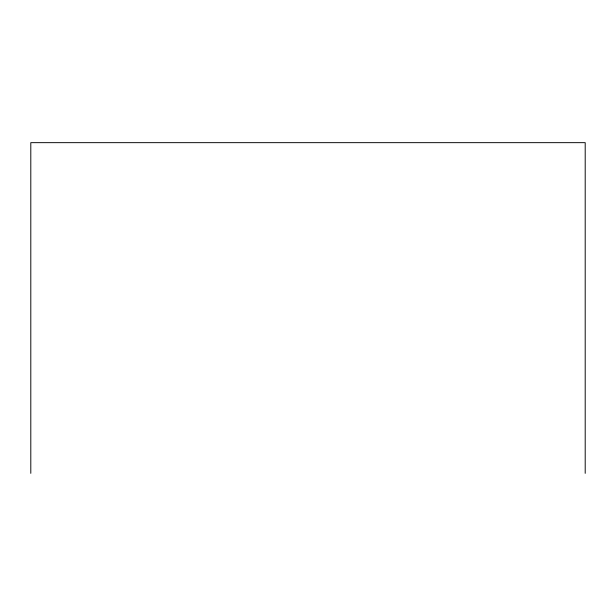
<?xml version="1.0" encoding="UTF-8"?>
<svg xmlns="http://www.w3.org/2000/svg" width="616" height="616" viewBox="0 0 616 616"><rect width="100%" height="100%" fill="white"/><g stroke="black" fill="none" stroke-linecap="round" stroke-linejoin="round"><path stroke-width="0.92" d="M585.2 473.342L585.2 142.658L30.8 142.658L30.8 473.342"/></g></svg>
